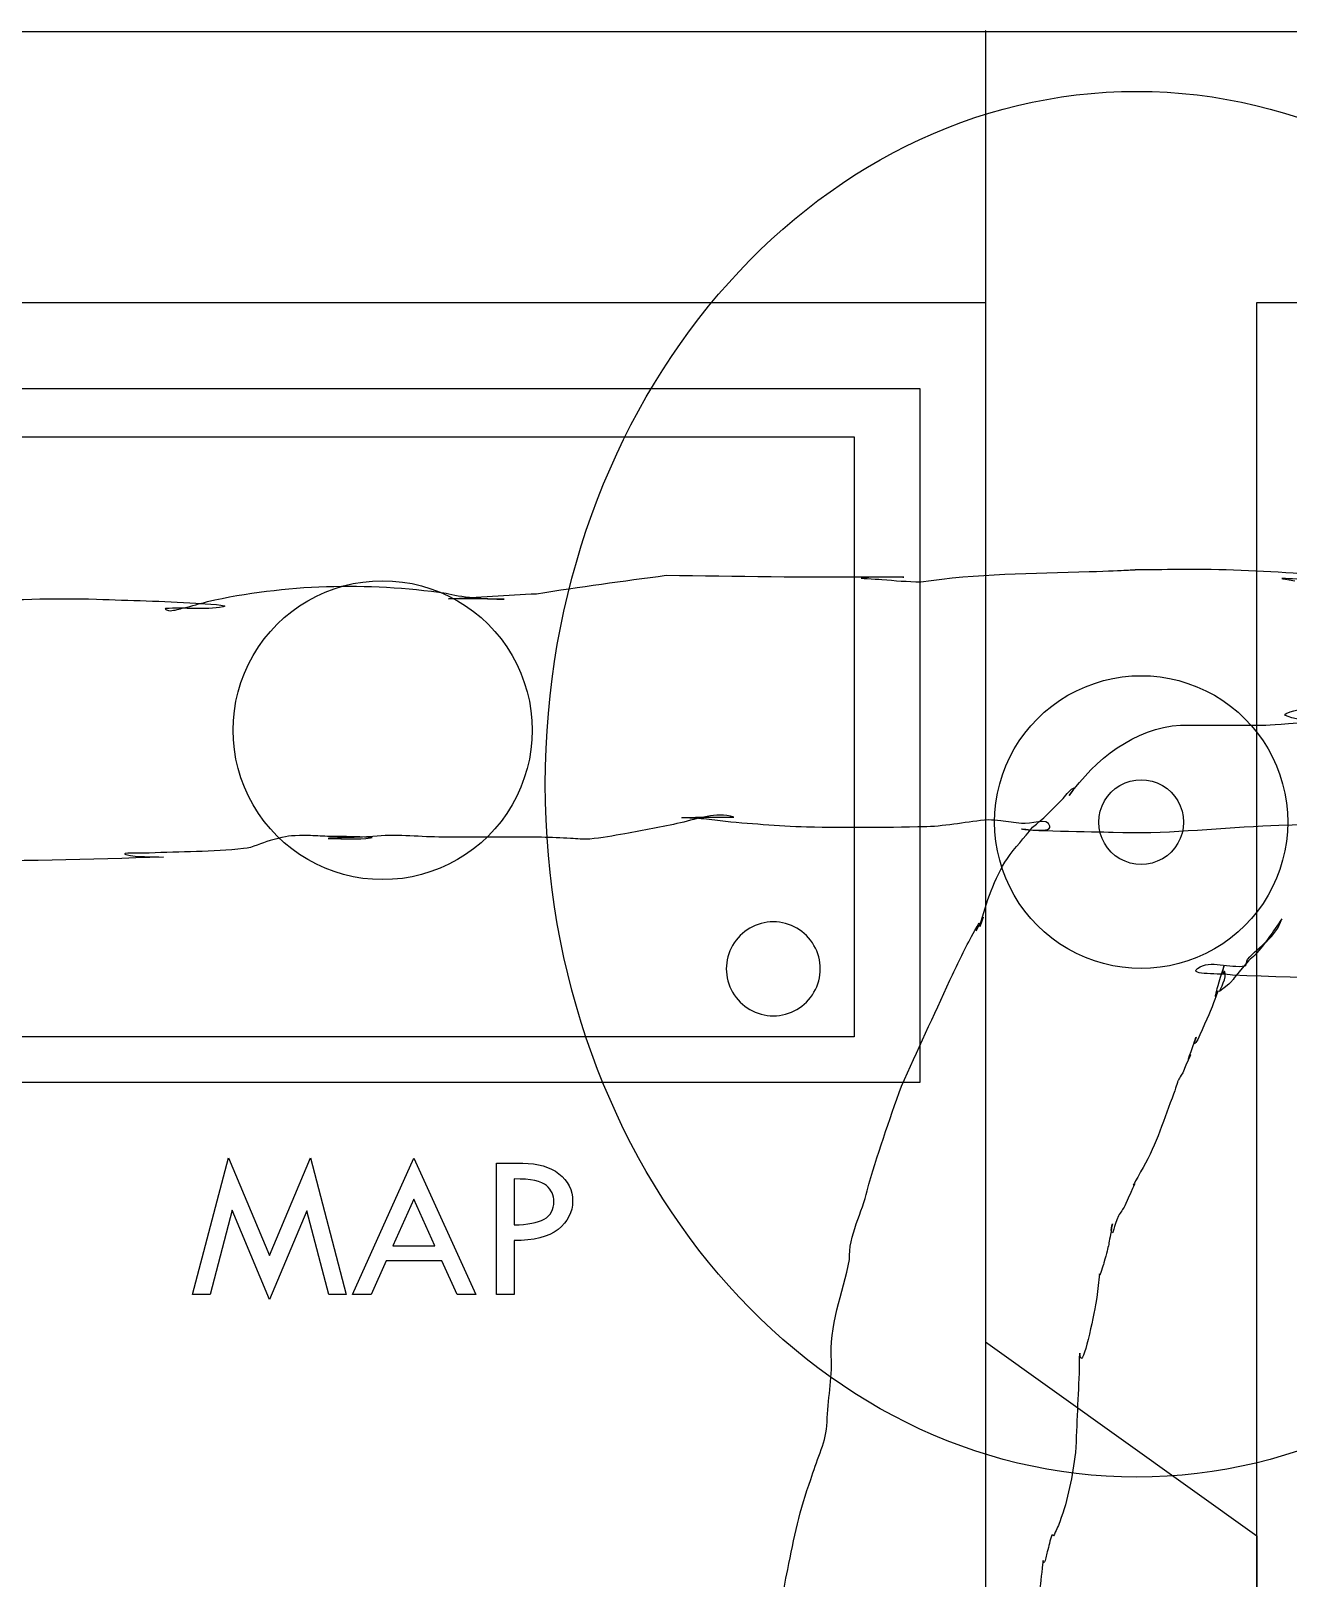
# Model space of a CAD drawing. Extents: x 0 to 339, y 0 to 211.
# Drawn here: x 93.79 to 123.21, y 174.2 to 210.43 of the extents above; entities that cross this region are included whole.
import ezdxf

# ---------------------------------------------------------------- set-up
doc = ezdxf.new("R2010")
doc.units = 0
doc.layers.add('Layer_1', color=7, linetype='CONTINUOUS')

msp = doc.modelspace()

# ---------------------------------------------------------------- linework, layer by layer
at = {"layer": 'Layer_1', "color": 7}
for p, q in [((0.13229, 210.418888), (338.58731, 210.418888)), ((97.57385, 180.845031), (98.41307, 184.045181)), ((98.41307, 184.045181), (99.37529, 181.754191)), ((99.37529, 181.754191), (100.33027, 184.045181)), ((100.33027, 184.045181), (101.1695, 180.845031)), ((101.31419, 180.845031), (102.75148, 184.035531)), ((102.75148, 184.035531), (104.20325, 180.845031)), ((104.68556, 183.917361), (105.30292, 183.917361)), ((104.68556, 180.845031), (104.68556, 183.917361)), ((105.10035, 183.550801), (105.10035, 182.475251)), ((105.10035, 183.550801), (105.10035, 183.550801)), ((102.75148, 183.073311), (102.25711, 181.980871)), ((103.24585, 181.980871), (102.75148, 183.073311)), ((98.49748, 182.815281), (97.98382, 180.845031)), ((99.37529, 180.726861), (98.49748, 182.815281)), ((100.25069, 182.800811), (99.37529, 180.726861)), ((100.75953, 180.845031), (100.25069, 182.800811)), ((102.25711, 181.980871), (103.24585, 181.980871)), ((105.10035, 182.108691), (105.10035, 180.845031)), ((102.10036, 181.631201), (101.75068, 180.845031)), ((103.40502, 181.631201), (102.10036, 181.631201)), ((103.76434, 180.845031), (103.40502, 181.631201)), ((97.98382, 180.845031), (97.57385, 180.845031)), ((101.1695, 180.845031), (100.75953, 180.845031)), ((101.75068, 180.845031), (101.31419, 180.845031)), ((104.20325, 180.845031), (103.76434, 180.845031)), ((105.10035, 180.845031), (104.68556, 180.845031))]:
    msp.add_line(p, q, dxfattribs=at)
at = {"layer": 'Layer_1', "color": 1}
for p, q in [((116.14224, 210.432098), (116.13034, 210.432098)), ((116.13034, 210.432098), (116.13034, 204.072506)), ((116.13034, 204.072506), (116.13034, 179.739101)), ((120.767398, 191.905814), (120.767398, 191.905814)), ((102.02078, 190.558181), (102.02078, 190.558181)), ((111.16492, 189.570171), (111.16492, 189.570171)), ((116.13034, 179.739101), (122.48033, 175.195711)), ((122.48033, 175.195711), (122.48033, 150.862311))]:
    msp.add_line(p, q, dxfattribs=at)
at = {"layer": 'Layer_1', "color": 6}
for p, q in [((6.47757, 204.072506), (116.13033, 204.072506)), ((116.13033, 204.072506), (116.13033, 6.478666)), ((122.48033, 204.072506), (238.4753, 204.072506)), ((122.48033, 6.478666), (122.48033, 204.072506)), ((7.53177, 202.061561), (114.59278, 202.061561)), ((114.59278, 202.061561), (114.59278, 185.805561)), ((114.59278, 185.805561), (7.53177, 185.805561))]:
    msp.add_line(p, q, dxfattribs=at)
at = {"layer": 'Layer_1', "color": 3}
for p, q in [((9.20218, 200.925678), (113.05593, 200.925678)), ((113.05593, 200.925678), (113.05593, 186.874654)), ((123.20421, 191.905814), (123.20421, 191.905814)), ((113.05593, 186.874654), (9.20218, 186.874654))]:
    msp.add_line(p, q, dxfattribs=at)
at = {"layer": 'Layer_1', "color": 6}
for points in [[(105.828615, 192.792901), (105.828615, 201.753331), (112.026304, 209.017195), (119.67154, 209.017195)], [(119.67154, 209.017195), (127.316776, 209.017195), (133.514465, 201.753331), (133.514465, 192.792901)], [(119.67154, 176.568607), (112.026304, 176.568607), (105.828615, 183.832471), (105.828615, 192.792901)], [(133.514465, 192.792901), (133.514465, 183.832471), (127.316776, 176.568607), (119.67154, 176.568607)]]:
    msp.add_open_spline(points, degree=3, dxfattribs=at)
at = {"layer": 'Layer_1', "color": 3}
for points in [[(118.56162, 197.771342), (120.47626, 197.837912), (118.75674, 197.804742), (120.71922, 197.830412)], [(120.71922, 197.830412), (121.64866, 197.837712), (122.57896, 197.794662), (123.50597, 197.728912)], [(97.92157, 197.070882), (99.74605, 197.482969), (101.65987, 197.529903), (103.51013, 197.264199)], [(105.62535, 197.254075), (106.63468, 197.414561), (107.64753, 197.550189), (108.66058, 197.685461)], [(108.66058, 197.685461), (110.29666, 197.666421), (111.92845, 197.632291), (113.56454, 197.651461)], [(113.25076, 197.628201), (113.09909, 197.610351), (113.55503, 197.601391), (113.70714, 197.587811)], [(113.56454, 197.651461), (115.09977, 197.634871), (113.50424, 197.658061), (113.25076, 197.628201)], [(113.70714, 197.587811), (114.01103, 197.560691), (114.31056, 197.536851), (114.61553, 197.531051)], [(114.61553, 197.531051), (115.92482, 197.730246), (117.23726, 197.725293), (118.56162, 197.771342)], [(124.12768, 197.672872), (123.53147, 197.503598), (122.5729, 197.695322), (123.37228, 197.555242)], [(89.31448, 196.420618), (91.24682, 197.066056), (93.30579, 197.175335), (95.32739, 197.127515)], [(95.32739, 197.127515), (96.1017, 197.096455), (96.87685, 197.081825), (97.65034, 197.034325)], [(103.51013, 197.264199), (104.10571, 197.079921), (106.21148, 197.122828), (103.56173, 197.138047)], [(103.56173, 197.138047), (104.25022, 197.170097), (104.93657, 197.227157), (105.62535, 197.254075)], [(96.93761, 196.904735), (96.89801, 196.901935), (97.00691, 196.855015), (97.04655, 196.856595)], [(98.28944, 196.945605), (97.8459, 196.864955), (97.38727, 196.936905), (96.93761, 196.904735)], [(97.04655, 196.856595), (97.15606, 196.860895), (97.26236, 196.895765), (97.36882, 196.921835)], [(97.36882, 196.921835), (97.55417, 196.967225), (97.73732, 197.021205), (97.92157, 197.070882)], [(97.65034, 197.034325), (97.86501, 197.021145), (98.50105, 196.984075), (98.28944, 196.945605)], [(118.06071, 194.875415), (119.121646, 195.487947), (120.428774, 195.487947), (121.48971, 194.875415)], [(116.34621, 191.905814), (116.34621, 193.130878), (116.999774, 194.262883), (118.06071, 194.875415)], [(121.48971, 194.875415), (122.550646, 194.262883), (123.20421, 193.130878), (123.20421, 191.905814)], [(123.16953, 194.451631), (123.64669, 194.646291), (124.1902, 194.595021), (124.70142, 194.659951)], [(120.69754, 194.176571), (123.12202, 194.187671), (122.11963, 194.131271), (123.70845, 194.254871)], [(123.70845, 194.254871), (123.52881, 194.320471), (122.99246, 194.379391), (123.16953, 194.451631)], [(118.0893, 192.526321), (118.69109, 193.364281), (119.62182, 194.112531), (120.69754, 194.176571)], [(118.1877, 192.700911), (118.2454, 192.734611), (118.1221, 192.584511), (118.0893, 192.526321)], [(117.23492, 191.784741), (117.48957, 191.977051), (117.66873, 192.184261), (117.91764, 192.425891)], [(117.91764, 192.425891), (118.00984, 192.515391), (118.0768, 192.636041), (118.1877, 192.700911)], [(109.41188, 191.991571), (109.28992, 192.002171), (108.92277, 192.005771), (109.0451, 192.010571)], [(110.24231, 192.024371), (109.8026, 192.149401), (109.4271, 191.985671), (108.99103, 191.888081)], [(109.0451, 192.010571), (109.44389, 192.026271), (109.84324, 192.019571), (110.24231, 192.024371)], [(117.63982, 191.812521), (117.58632, 192.029991), (117.19331, 191.848721), (116.97064, 191.872721)], [(108.99103, 191.888081), (108.56041, 191.791781), (108.12595, 191.712651), (107.69264, 191.629851)], [(109.92043, 191.934271), (109.7509, 191.953171), (109.58182, 191.976771), (109.41188, 191.991571)], [(111.9443, 191.785151), (111.26637, 191.820651), (110.59515, 191.858951), (109.92043, 191.934271)], [(114.75693, 191.797851), (113.6267, 191.767151), (112.9446, 191.776751), (111.9443, 191.785151)], [(116.19676, 191.958021), (115.71787, 191.919421), (115.23658, 191.810901), (114.75693, 191.797851)], [(116.48794, 191.936821), (116.39124, 191.947421), (116.29382, 191.950921), (116.19676, 191.958021)], [(118.06071, 188.936213), (116.999774, 189.548745), (116.34621, 190.68075), (116.34621, 191.905814)], [(116.97064, 191.872721), (116.80926, 191.890121), (116.64928, 191.919021), (116.48794, 191.936821)], [(116.64419, 191.051831), (116.82008, 191.311681), (117.03801, 191.540441), (117.23492, 191.784741)], [(117.00495, 191.733321), (116.8022, 191.799421), (117.69079, 191.605481), (117.63982, 191.812521)], [(119.12348, 191.664321), (119.02078, 191.666321), (117.13947, 191.689421), (117.00495, 191.733321)], [(122.6194, 191.809761), (121.45518, 191.755161), (120.29189, 191.614391), (119.12348, 191.664321)], [(123.20421, 191.905814), (123.20421, 190.68075), (122.550646, 189.548745), (121.48971, 188.936213)], [(124.82696, 191.928791), (123.89176, 191.750021), (124.82196, 191.913091), (122.6194, 191.809761)], [(98.76611, 191.284101), (98.03258, 191.207801), (97.29276, 191.215201), (96.55619, 191.178601)], [(99.3919, 191.473481), (99.18171, 191.415881), (98.98288, 191.306641), (98.76611, 191.284101)], [(100.22526, 191.595781), (99.77011, 191.577081), (99.87227, 191.604781), (99.3919, 191.473481)], [(100.66621, 191.573681), (100.51911, 191.578681), (100.37224, 191.588481), (100.22526, 191.595781)], [(101.79434, 191.567981), (101.46588, 191.547481), (100.47904, 191.525481), (100.80812, 191.522081)], [(101.17224, 191.565681), (101.00365, 191.571681), (100.83482, 191.567681), (100.66621, 191.573681)], [(100.80812, 191.522081), (101.11882, 191.519081), (101.43165, 191.499181), (101.74016, 191.536181)], [(101.74016, 191.536181), (101.92838, 191.558781), (101.36169, 191.559081), (101.17224, 191.565681)], [(103.33519, 191.556481), (102.8221, 191.561481), (102.30763, 191.629981), (101.79434, 191.567981)], [(105.06249, 191.555791), (104.48672, 191.556011), (103.91093, 191.550791), (103.33519, 191.556481)], [(106.42103, 191.525791), (105.96831, 191.548391), (105.51614, 191.558791), (105.06249, 191.555791)], [(106.87008, 191.508891), (106.72079, 191.496691), (106.57064, 191.517891), (106.42103, 191.525791)], [(107.69264, 191.629851), (107.41846, 191.589551), (107.14629, 191.531451), (106.87008, 191.508891)], [(96.89533, 191.088601), (95.15487, 191.027701), (93.41103, 190.980891), (91.66982, 191.003001)], [(96.55619, 191.178601), (96.37499, 191.169601), (95.83747, 191.193801), (96.01282, 191.147301)], [(96.01282, 191.147301), (96.29778, 191.071701), (96.60116, 191.108101), (96.89533, 191.088601)], [(116.00711, 189.482691), (116.14767, 190.014571), (116.33183, 190.590381), (116.64419, 191.051831)], [(115.80638, 189.230141), (116.27463, 190.090651), (115.63092, 188.806011), (116.07851, 189.678591)], [(116.07851, 189.678591), (116.07551, 189.668591), (115.98151, 189.386161), (116.00711, 189.482691)], [(122.26398, 188.692001), (122.53149, 188.999431), (122.9471, 189.217871), (123.06552, 189.642631)], [(123.06552, 189.642631), (122.84997, 189.319191), (122.69216, 189.080171), (122.44273, 188.797951)], [(115.29441, 188.205051), (115.46391, 188.546761), (115.62413, 188.895221), (115.80638, 189.230141)], [(121.48971, 188.936213), (120.428774, 188.323681), (119.121646, 188.323681), (118.06071, 188.936213)], [(122.44273, 188.797951), (122.39643, 188.745551), (122.33456, 188.708351), (122.28809, 188.656001)], [(121.91089, 188.322881), (121.63923, 188.374781), (120.87343, 188.313881), (121.0959, 188.478541)], [(121.0959, 188.478541), (121.39411, 188.698771), (121.84161, 188.474541), (122.20628, 188.541041)], [(121.70683, 188.527031), (121.21096, 186.924141), (121.86337, 188.732731), (121.39335, 187.468401)], [(122.28809, 188.656001), (121.67142, 187.961871), (122.07971, 188.314521), (121.60918, 187.938521)], [(121.60918, 187.938521), (121.62698, 187.985021), (121.78708, 188.278411), (121.73443, 188.407911)], [(121.69883, 188.365411), (121.68683, 188.418011), (121.72313, 188.578561), (121.70683, 188.527031)], [(121.73443, 188.407911), (121.72743, 188.425011), (121.70293, 188.347411), (121.69883, 188.365411)], [(132.73818, 188.689731), (129.16298, 188.073401), (125.51868, 188.183671), (121.91089, 188.322881)], [(122.20628, 188.541041), (122.25928, 188.551041), (122.22858, 188.651361), (122.26398, 188.692001)], [(114.16939, 185.721931), (114.53735, 186.552901), (114.92239, 187.375851), (115.29441, 188.205051)], [(121.39335, 187.468401), (121.32485, 187.329101), (121.07883, 186.725371), (121.03064, 186.718981)], [(121.06474, 186.864621), (120.59026, 185.647641), (121.22319, 187.129191), (120.74659, 186.035621)], [(121.03064, 186.718981), (120.98124, 186.711981), (121.08284, 186.911071), (121.06474, 186.864621)], [(120.74659, 186.035621), (120.55688, 185.714771), (120.70619, 185.991221), (120.49689, 185.443511)], [(113.35886, 183.274121), (113.59544, 184.099481), (113.87075, 184.916081), (114.16939, 185.721931)], [(120.49689, 185.443511), (120.27356, 184.859071), (120.09379, 184.252051), (119.76203, 183.715241)], [(119.76203, 183.715241), (119.34272, 182.962551), (119.89511, 183.981321), (119.39044, 182.921681)], [(112.94516, 181.660661), (112.92356, 182.212931), (113.26216, 182.801121), (113.35886, 183.274121)], [(119.2475, 182.685891), (119.12386, 182.430821), (119.12442, 182.236571), (119.08541, 182.303241)], [(119.39044, 182.921681), (119.35094, 182.838681), (119.28759, 182.768601), (119.2475, 182.685891)], [(119.10161, 182.502411), (118.99945, 181.942401), (119.03801, 182.077741), (118.90317, 181.588221)], [(119.08541, 182.303241), (119.05181, 182.360741), (119.09621, 182.436021), (119.10161, 182.502411)], [(112.53085, 179.278711), (112.45265, 180.104601), (112.79928, 180.868721), (112.94516, 181.660661)], [(118.90317, 181.588221), (118.90303, 181.587721), (118.83197, 181.335891), (118.80787, 181.299361)], [(118.79887, 181.330761), (118.77447, 181.145261), (118.75847, 180.958771), (118.73827, 180.772781)], [(118.80787, 181.299361), (118.80187, 181.290361), (118.80087, 181.341561), (118.79887, 181.330761)], [(118.73827, 180.772781), (118.71507, 180.645541), (118.4939, 179.411651), (118.37532, 179.349281)], [(118.33752, 179.472141), (118.31262, 179.359321), (118.32952, 179.241191), (118.32592, 179.125711)], [(118.37532, 179.349281), (118.33742, 179.329381), (118.34672, 179.513981), (118.33752, 179.472141)], [(112.41882, 177.769941), (112.43432, 178.273231), (112.5219, 178.773461), (112.53085, 179.278711)], [(118.32592, 179.125711), (118.29952, 178.465731), (118.26702, 177.806741), (118.24012, 177.146971)], [(112.04627, 176.510911), (112.15311, 176.930821), (112.38812, 177.331131), (112.41882, 177.769941)], [(118.24012, 177.146971), (118.16212, 176.583231), (118.0697, 176.057041), (117.86988, 175.521441)], [(111.5048, 174.407961), (111.65164, 175.121351), (111.77595, 175.828981), (112.04627, 176.510911)], [(117.86988, 175.521441), (117.82838, 175.410121), (117.77448, 175.303821), (117.72675, 175.195011)], [(117.68655, 175.210711), (117.63645, 175.084591), (117.61365, 174.949281), (117.57725, 174.818561)], [(117.72675, 175.195011), (117.71335, 175.200011), (117.69185, 175.224011), (117.68655, 175.210711)], [(117.48605, 174.563411), (117.47255, 174.552511), (117.48305, 174.632311), (117.48105, 174.615111)], [(117.57725, 174.818561), (117.54965, 174.732561), (117.55635, 174.620181), (117.48605, 174.563411)], [(111.08543, 172.963651), (111.3691, 173.477791), (111.37614, 173.836661), (111.5048, 174.407961)], [(117.48105, 174.615111), (117.41915, 174.127921), (117.38425, 173.636101), (117.24528, 173.161621)]]:
    msp.add_open_spline(points, degree=3, dxfattribs=at)
at = {"layer": 'Layer_1', "color": 1}
for points in [[(98.989691, 195.808181), (99.614906, 196.891085), (100.77035, 197.558181), (102.02078, 197.558181)], [(102.02078, 197.558181), (103.27121, 197.558181), (104.426654, 196.891085), (105.051869, 195.808181)], [(98.989691, 192.308181), (98.364476, 193.391085), (98.364476, 194.725277), (98.989691, 195.808181)], [(105.051869, 195.808181), (105.677084, 194.725277), (105.677084, 193.391085), (105.051869, 192.308181)], [(118.783023, 191.905814), (118.783023, 192.260288), (118.972132, 192.587836), (119.279116, 192.765074)], [(119.279116, 192.765074), (119.5861, 192.942311), (119.96432, 192.942311), (120.271304, 192.765074)], [(120.271304, 192.765074), (120.578288, 192.587836), (120.767398, 192.260288), (120.767398, 191.905814)], [(102.02078, 190.558181), (100.77035, 190.558181), (99.614906, 191.225277), (98.989691, 192.308181)], [(105.051869, 192.308181), (104.426654, 191.225277), (103.27121, 190.558181), (102.02078, 190.558181)], [(119.279116, 191.046554), (118.972132, 191.223792), (118.783023, 191.55134), (118.783023, 191.905814)], [(120.767398, 191.905814), (120.767398, 191.55134), (120.578288, 191.223792), (120.271304, 191.046554)], [(120.271304, 191.046554), (119.96432, 190.869317), (119.5861, 190.869317), (119.279116, 191.046554)], [(111.16492, 189.570171), (110.771928, 189.570171), (110.408788, 189.360512), (110.212292, 189.020171)], [(112.117548, 189.020171), (111.921052, 189.360512), (111.557912, 189.570171), (111.16492, 189.570171)], [(110.212292, 189.020171), (110.015796, 188.67983), (110.015796, 188.260512), (110.212292, 187.920171)], [(112.117548, 187.920171), (112.314044, 188.260512), (112.314044, 188.67983), (112.117548, 189.020171)], [(110.212292, 187.920171), (110.408788, 187.57983), (110.771928, 187.370171), (111.16492, 187.370171)], [(111.16492, 187.370171), (111.557912, 187.370171), (111.921052, 187.57983), (112.117548, 187.920171)]]:
    msp.add_open_spline(points, degree=3, dxfattribs=at)
at = {"layer": 'Layer_1', "color": 7}
for points in [[(105.30292, 183.917361), (105.651793, 183.917361), (105.933143, 183.835368), (106.14697, 183.671381)], [(105.85517, 183.394051), (105.741023, 183.498551), (105.489417, 183.550801), (105.10035, 183.550801)], [(106.0288, 183.022671), (106.0288, 183.165758), (105.970923, 183.289551), (105.85517, 183.394051)], [(106.14697, 183.671381), (106.360797, 183.507394), (106.46771, 183.294374), (106.46771, 183.032321)], [(105.7997, 182.607881), (105.952433, 182.694701), (106.0288, 182.832964), (106.0288, 183.022671)], [(106.46771, 183.032321), (106.46771, 182.768654), (106.354367, 182.547594), (106.12768, 182.369141)], [(105.10035, 182.475251), (105.415463, 182.478584), (105.64858, 182.522794), (105.7997, 182.607881)], [(106.12768, 182.369141), (105.9026, 182.190681), (105.560157, 182.103864), (105.10035, 182.108691)]]:
    msp.add_open_spline(points, degree=3, dxfattribs=at)

doc.saveas('drawing.dxf')
